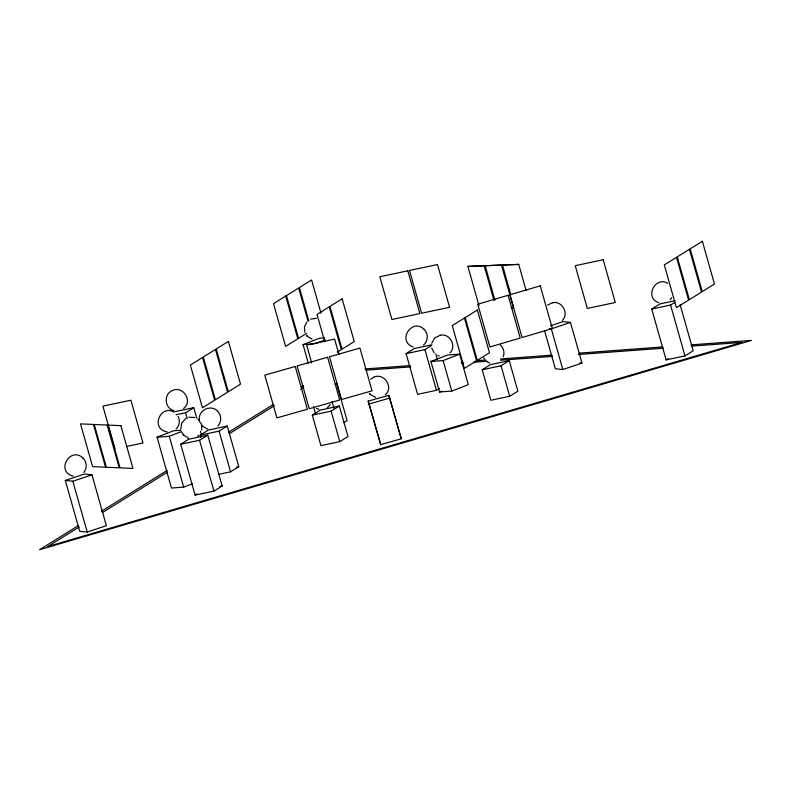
<?xml version="1.0" encoding="UTF-8"?>
<svg xmlns="http://www.w3.org/2000/svg" width="791" height="791" viewBox="0 0 791 791"><rect width="100%" height="100%" fill="white"/><g stroke="black" fill="none" stroke-linecap="round" stroke-linejoin="round"><path stroke-width="1.19" d="M83.134 458.226C70.577 445.63 54.994 471.515 73.286 476.152M83.826 472.445C87.247 468.391 86.921 461.825 83.065 458.157M174.05 412.101C160.385 403.934 149.983 429.098 167.148 431.886M176.086 429.009C179.231 426.181 180.427 420.535 178.202 416.511M185.836 418.459L181.673 423.145L180.823 429.157M183.611 408.453C193.409 401.106 182.721 385.217 172.349 390.556M217.634 411.241C211.049 403.707 197.414 410.499 199.49 420.318M201.764 430.047L201.448 424.065L197.918 419.141M217.832 426.033C221.747 422.048 221.618 415.018 217.574 411.172M424.203 329.461C412.388 317.379 396.439 340.862 413.12 347.031M503.284 356.721C504.846 352.687 503.61 347.793 500.327 344.975M667.663 283.346C655.403 275.476 643.983 297.92 658.715 302.627M172.418 390.527C163.48 393.948 164.429 408.463 173.872 410.559M306.681 322.105L304.446 327.019L304.891 332.349M385.326 394.709C394.264 387.026 383.556 372.126 373.52 377.307M423.472 345.123C428.208 341.366 428.554 333.535 424.134 329.392M449.891 353.013C457.139 346.122 449.684 332.823 440.063 335.255M562.312 320.454C569.451 313.513 561.986 300.343 552.415 302.765M431.718 343.254L434.763 337.975L440.172 335.236M671.717 297.594L670.155 299.789M330.262 404.468L328.572 406.564M198.719 435.327L197.671 436.197M370.593 379.275L373.599 377.277M328.028 407.049L327.464 407.494M547.659 305L552.523 302.735M306.681 333.298L298.553 338.35L286.451 295.597L298.652 288.013L308.065 321.275M176.146 414.751L185.559 412.754L193.775 407.652L196.781 418.291M180.714 444.255L188.92 439.143L207.766 435.159L222.152 486L213.936 491.102L195.1 495.097L180.714 444.255L199.55 440.261L207.766 435.159M200.874 437.463L200.222 435.139L208.429 430.027L227.274 426.042L238.783 466.72L230.567 471.822L218.791 474.313M337.253 352.163L341.317 349.632L329.214 306.868L317.023 314.452L324.755 341.771M200.222 435.139L219.058 431.144L227.274 426.042M78.546 525.491L39.55 549.725L751.45 340.397L691.166 344.856M101.574 511.184L167.158 470.418M228.51 432.281L273.34 404.428M301.48 386.937L303.566 385.642M79.288 526.954L47.816 546.522L742.027 342.394L691.522 346.122M102.375 512.608L167.425 472.187M229.321 433.715L274.437 405.674M300.669 389.37L303.813 387.412M439.529 388.401L436.444 390.319L417.608 394.304L406.09 353.626L414.306 348.524L431.965 344.787M312.297 415.127L320.503 410.025L339.349 406.04L347.981 436.543L339.774 441.645L320.928 445.64L312.297 415.127L331.132 411.142L339.349 406.04M406.09 353.626L424.935 349.642L431.095 345.815M195.1 495.097L197.147 493.821M344.016 422.493L347.091 420.585L336.897 384.555M482.203 369.753L490.42 364.641L509.256 360.656L517.887 391.159L509.681 396.271L490.835 400.256L482.203 369.753L501.049 365.758L509.256 360.656M680.122 304.673L693.173 350.789L684.966 355.891L666.121 359.885L651.735 309.034L659.941 303.932L675.257 300.699M651.735 309.034L670.58 305.049L674.683 302.498M666.121 359.885L668.177 358.61M310.556 319.119L316.4 318.269M308.421 363.534L303.062 344.619L319.594 338.202L324.478 337.836M315.273 343.709L325.2 339.863M192.48 483.706L183.67 487.127L171.459 488.037L157.063 437.186L173.595 430.779L180.921 430.235M157.063 437.186L169.284 436.286L181.406 431.579M430.917 361.477L447.449 355.07L459.66 354.16L468.302 384.673L451.77 391.08L439.549 391.99L430.917 361.477L443.128 360.577L459.66 354.16M439.549 391.99L441.754 391.13M65.317 480.444L84.449 474.017L91.964 474.808L106.35 525.649L87.228 532.076L79.703 531.295L65.317 480.444L72.831 481.235L91.964 474.808M550.556 325.803L562.935 321.64L570.459 322.431L581.968 363.109L562.836 369.535L555.322 368.744L544.465 330.391M549.181 328.631L551.327 328.858L570.459 322.431M341.544 399.514L372.037 390.853L359.935 348.089L329.452 356.761L341.544 399.514M368.23 401.156L388.757 395.312L389.745 398.12L401.255 438.797L380.728 444.631L368.23 401.156L380.728 444.631M369.219 403.954L389.745 398.12M188.822 417.213L194.873 417.49M174.93 411.636L193.775 407.652M335.068 384.367L337.401 383.872M126.669 446.431L142.993 442.98L130.901 400.216L102.919 406.139L115.011 448.902M236.42 467.214L238.783 466.72M219.799 486.505L222.152 486M303.062 344.619L314.057 343.798M364.888 368.962L410.153 365.62M476.212 360.736L485.99 360.014M500.673 358.926L552.128 355.129M579.2 353.132L662.868 346.942M366.322 370.158L410.667 366.876M461.173 363.148L463.635 362.97M473.493 362.238L487.038 361.24M500.584 360.231L552.326 356.415M578.191 354.497L663.194 348.218M478.97 305.593L467.886 266.389L484.171 265.756L493.92 300.204M494.909 300.165L485.16 265.717L501.454 265.074L513.547 307.837L511.223 307.926M510.838 294.736L502.443 265.034L518.728 264.392L526.124 290.524M467.886 266.389L484.171 265.756M485.16 265.717L501.445 265.074M502.433 265.034L518.728 264.402M579.813 362.881L581.968 363.109M375.676 397.458L370.336 394.521M319.01 409.333L316.38 408.413M207.796 429.167L202.456 426.23M439.223 355.999L437.907 355.535M312.079 339.112L307.373 336.333M489.698 363.039L487.286 361.813M186.587 437.116L183.789 435.07M431.668 347.961L434.13 352.806M369.466 393.522L369.951 394.106M306.493 335.335L306.987 335.918M201.576 425.232L202.071 425.815M181.861 432.39L183.403 434.655M369.881 394.037L370.406 394.59M306.918 335.849L307.432 336.402M202.002 425.746L202.516 426.3M183.334 434.585L183.848 435.139M484.428 358.956L483.766 357.809M401.255 438.797L388.757 395.312M670.58 305.049L684.966 355.891M551.327 328.858L562.836 369.535M501.049 365.758L509.681 396.271M443.128 360.577L451.77 391.08M435.782 353.834L437.423 359.648M424.935 349.642L436.444 390.319M338.993 354.586L334.623 339.141L306.641 345.064L311.684 362.881M320.988 313.236L311.575 279.984L299.384 287.558L308.797 320.81M331.973 401.274L333.95 408.255M331.132 411.142L339.774 441.645M313.463 406.426L315.767 414.563M219.058 431.144L230.567 471.822M200.469 431.303L201.468 434.842M199.55 440.261L213.936 491.102M185.559 412.754L187.24 418.666M187.823 436.968L188.485 439.331M169.284 436.286L183.67 487.127M72.831 481.235L87.228 532.076M285.719 296.052L273.518 303.635L285.63 346.389L297.821 338.815L285.709 296.052M202.545 357.473L190.344 365.046L202.447 407.81L214.638 400.226L202.536 357.473M215.468 349.434L203.277 357.008L215.379 399.771L227.571 392.188L215.468 349.434M228.401 341.396L216.21 348.969L228.312 391.733L240.504 384.159L228.401 341.396M342.157 298.84L329.956 306.414L342.058 349.177L354.249 341.593L342.147 298.84M464.465 318.051L452.264 325.625L464.366 368.388L476.558 360.805L464.455 318.051M477.388 310.013L465.197 317.587L477.299 360.35L489.491 352.776L477.388 310.013M676.503 257.352L664.302 264.926L676.414 307.689L688.605 300.105L676.503 257.352M689.436 249.313L677.234 256.887L689.347 299.651L701.538 292.067L689.426 249.313M702.368 241.275L690.167 248.849L702.27 291.612L714.461 284.038L702.359 241.275M508.109 295.29L477.774 304.209L489.876 346.972L520.201 338.054L508.109 295.29M540.273 285.838L509.948 294.746L522.04 337.51L552.375 328.591L540.273 285.838M295.261 366.47L264.777 375.132L276.88 417.895L307.363 409.234L295.261 366.47M327.603 357.285L297.109 365.946L309.212 408.71L339.705 400.038L327.603 357.285M407.81 270.819L379.828 276.741L391.921 319.505L419.912 313.582L407.81 270.819M437.482 264.54L409.501 270.463L421.603 313.226L449.585 307.304L437.482 264.54M603.207 259.735L575.225 265.667L587.317 308.421L615.299 302.498L603.207 259.735M93.447 424.451L80.514 423.887L92.616 466.641L105.549 467.214L93.447 424.451M107.161 425.054L94.228 424.49L106.33 467.244L119.253 467.817L107.161 425.054M120.865 425.657L107.932 425.093L120.034 467.847L132.967 468.42L120.865 425.657"/></g></svg>
